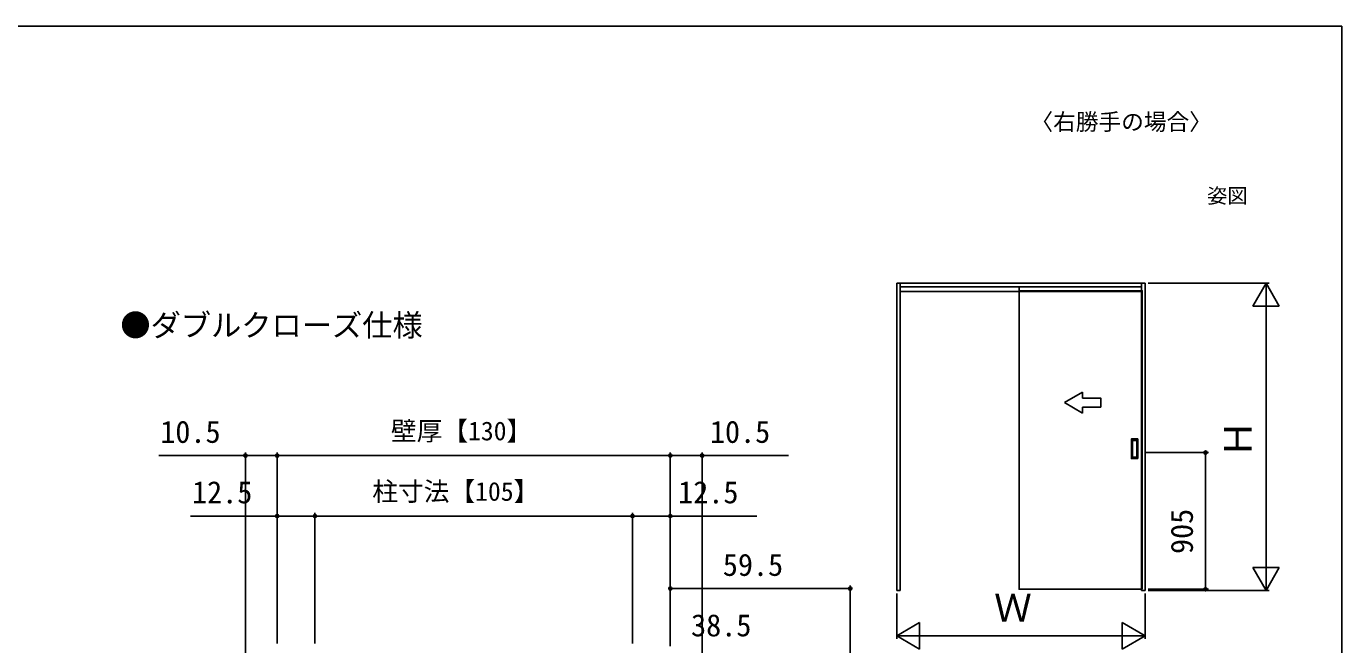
# Model space of a CAD drawing. Units: millimetres, scale not verified. Extents: x -438 to 438, y -652 to 649.
# Drawn here: x 2.5 to 437.5, y 418.3 to 622.9 of the extents above; entities that cross this region are included whole.
import ezdxf
from ezdxf.enums import TextEntityAlignment as Align

# ---------------------------------------------------------------- set-up
doc = ezdxf.new("R2010")
doc.units = ezdxf.units.MM
doc.header["$LTSCALE"] = 4
for name, color, linetype in [('0-2_USER1', 3, 'Continuous'), ('0-6_YKK_A1', 4, 'Continuous'), ('0-7_YKK_D', 6, 'Continuous'), ('0-8_YKK_ZWAK', 7, 'Continuous')]:
    doc.layers.add(name, color=color, linetype=linetype)
doc.styles.add('ＭＳ ゴシック', font='')
doc.styles.get('ＭＳ ゴシック').set_extended_font_data('MS Gothic')

msp = doc.modelspace()

# ---------------------------------------------------------------- linework, layer by layer
at = {"layer": '0-6_YKK_A1'}
for p, q in [((290.35, 537.9), (372.5, 537.9)), ((290.35, 436.25), (290.35, 537.9)), ((291.55, 537.9), (291.55, 536.4)), ((291.55, 536.7), (371.3, 536.7)), ((291.55, 436.45), (291.55, 536.4)), ((291.55, 535.2), (371.3, 535.2)), ((330.825, 536.7), (330.825, 535.4)), ((371.3, 537.9), (371.3, 536.4)), ((371.3, 436.45), (371.3, 536.4)), ((372.5, 436.25), (372.5, 537.9)), ((345.825, 498.42), (351.825, 501.885)), ((351.825, 499.92), (351.825, 501.885)), ((345.825, 498.42), (351.825, 494.956)), ((351.825, 494.956), (351.825, 496.92)), ((367.975, 479.95), (367.975, 486.35)), ((368.025, 486.4), (370.025, 486.4)), ((368.275, 485.85), (368.275, 480.45)), ((369.725, 485.9), (368.325, 485.9)), ((369.775, 480.45), (369.775, 485.85)), ((370.075, 479.95), (370.075, 486.35)), ((368.025, 479.9), (370.025, 479.9)), ((368.325, 480.4), (369.725, 480.4)), ((291.55, 436.25), (290.35, 436.25)), ((291.55, 436.25), (291.55, 436.45)), ((371.3, 436.25), (371.3, 436.45)), ((372.5, 436.25), (371.3, 436.25))]:
    msp.add_line(p, q, dxfattribs=at)
for points in [[(330.825, 535.4), (330.825, 436.65), (371.525, 436.65)], [(371.525, 436.65), (371.525, 535.4), (330.825, 535.4)], [(351.825, 499.92), (357.825, 499.92), (357.825, 496.92), (351.825, 496.92)]]:
    msp.add_lwpolyline(points, dxfattribs=at)
for centre, start, end in [((368.025, 486.35), 90, 180), ((368.325, 485.85), 90, 180), ((369.725, 485.85), 360, 90), ((370.025, 486.35), 0, 90), ((368.025, 479.95), 180, 270), ((368.325, 480.45), 180, 270), ((369.725, 480.45), 270, 360), ((370.025, 479.95), 270, 0)]:
    msp.add_arc(centre, 0.05, start, end, dxfattribs=at)
at = {"layer": '0-7_YKK_D'}
for p, q in [((373.5, 537.9), (413.5, 537.9)), ((412.5, 537.9), (408.125, 530.322)), ((412.5, 537.9), (416.875, 530.322)), ((412.5, 537.9), (412.5, 522.745)), ((408.125, 530.322), (416.875, 530.322)), ((412.5, 529.15), (412.5, 445)), ((74.998, 332.9), (74.998, 481.9)), ((85.498, 418.77), (85.498, 481.9)), ((85.498, 418.77), (85.498, 481.9)), ((85.498, 480.9), (215.498, 480.9)), ((215.498, 418.77), (215.498, 481.9)), ((215.498, 418.77), (215.498, 481.9)), ((225.998, 332.9), (225.998, 481.9)), ((372.525, 481.9), (393.5, 481.9)), ((392.5, 436.65), (392.5, 481.9)), ((85.498, 418.77), (85.498, 461.9)), ((97.998, 418.77), (97.998, 461.9)), ((97.998, 418.77), (97.998, 461.9)), ((202.998, 418.77), (202.998, 461.9)), ((202.998, 418.77), (202.998, 461.9)), ((215.498, 418.77), (215.498, 461.9)), ((97.998, 460.9), (202.998, 460.9)), ((412.5, 436.25), (412.5, 451.405)), ((412.5, 436.25), (408.125, 443.828)), ((416.875, 443.828), (408.125, 443.828)), ((412.5, 436.25), (416.875, 443.828)), ((215.498, 417.895), (215.498, 437.895)), ((274.998, 436.895), (215.498, 436.895)), ((274.998, 379.649), (274.998, 437.895)), ((290.35, 435.25), (290.35, 420.25)), ((372.5, 435.25), (372.5, 420.25)), ((373.5, 436.25), (413.5, 436.25)), ((373.525, 436.65), (393.5, 436.65)), ((290.35, 421.25), (297.928, 425.625)), ((297.928, 416.875), (297.928, 425.625)), ((372.5, 421.25), (364.922, 425.625)), ((364.922, 425.625), (364.922, 416.875)), ((290.35, 421.25), (297.928, 416.875)), ((290.35, 421.25), (305.505, 421.25)), ((299.1, 421.25), (363.75, 421.25)), ((372.5, 421.25), (357.345, 421.25)), ((372.5, 421.25), (364.922, 416.875))]:
    msp.add_line(p, q, dxfattribs=at)
for points in [[(85.498, 480.9), (74.998, 480.9), (46.373, 480.9)], [(215.498, 480.9), (225.998, 480.9), (254.623, 480.9)], [(97.998, 460.9), (85.498, 460.9), (56.873, 460.9)], [(202.998, 460.9), (215.498, 460.9), (244.123, 460.9)]]:
    msp.add_lwpolyline(points, dxfattribs=at)
for centre in [(74.998, 480.9), (85.498, 480.9), (85.498, 480.9), (215.498, 480.9), (215.498, 480.9), (225.998, 480.9), (392.5, 481.9), (85.498, 460.9), (97.998, 460.9), (97.998, 460.9), (202.998, 460.9), (202.998, 460.9), (215.498, 460.9), (215.498, 436.895), (274.998, 436.895), (392.5, 436.65)]:
    msp.add_circle(centre, 0.531, dxfattribs=at)
at = {"layer": '0-8_YKK_ZWAK'}
msp.add_line((-437.5, 622.9), (437.5, 622.9), dxfattribs=at)
msp.add_lwpolyline([(-437.5, -652.1), (437.5, -652.1), (437.5, 622.9)], dxfattribs=at)

# ---------------------------------------------------------------- texts
at = {"layer": '0-2_USER1', "style": 'ＭＳ ゴシック'}
for s, height, p in [('〈右勝手の場合〉', 5.499, (334.582, 586.9)), ('姿図', 4.912, (393, 562.9)), ('●ダブルクローズ仕様', 7.331, (33.636, 518.15))]:
    msp.add_text(s, height=height, dxfattribs=at).set_placement(p, align=Align.BOTTOM_LEFT)
at = {"layer": '0-7_YKK_D', "style": 'ＭＳ ゴシック'}
for s, height, p in [('10.5', 7.331, (46.839, 482.9)), ('壁厚【130】', 6.232, (123.114, 484.059)), ('10.5', 7.331, (228.589, 482.9)), ('12.5', 7.331, (57.339, 462.9)), ('柱寸法【105】', 6.232, (116.957, 464.059)), ('12.5', 7.331, (218.089, 462.9)), ('59.5', 7.331, (232.861, 438.895)), ('Ｗ', 9.164, (322.547, 423.25)), ('38.5', 7.331, (222.361, 418.895))]:
    msp.add_text(s, height=height, dxfattribs=at).set_placement(p, align=Align.BOTTOM_LEFT)
for s, height, p in [('Ｈ', 9.164, (410.5, 480.115)), ('905', 7.331, (390.5, 448.337))]:
    msp.add_text(s, height=height, rotation=90, dxfattribs=at).set_placement(p, align=Align.BOTTOM_LEFT)

doc.saveas('drawing.dxf')
